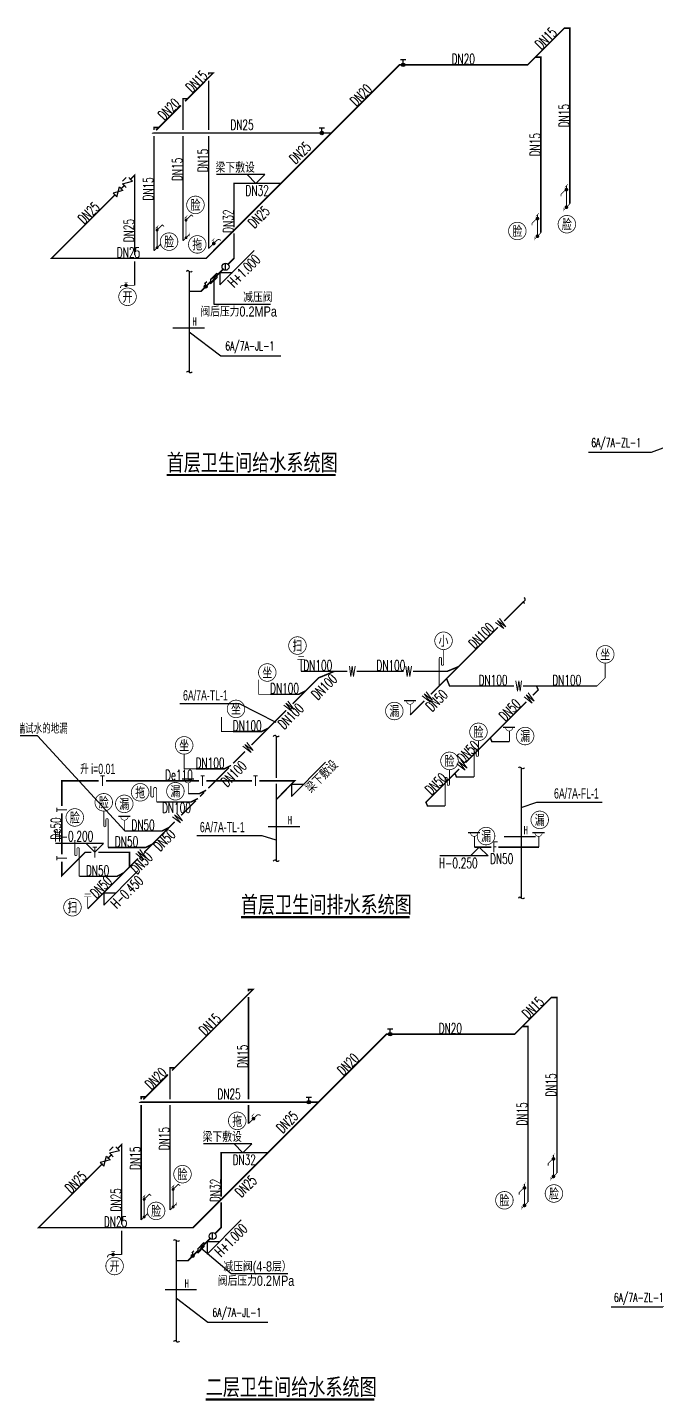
# Model space of a CAD drawing. Extents: x 31688 to 157843, y 203 to 96712.
# Drawn here: x 64283 to 75016, y 1753 to 25210 of the extents above; entities that cross this region are included whole.
import ezdxf
from ezdxf.enums import TextEntityAlignment as Align

# ---------------------------------------------------------------- set-up
doc = ezdxf.new("R2010")
doc.units = 0
doc.header["$LTSCALE"] = 1000
doc.header["$MEASUREMENT"] = 0
doc.linetypes.add('109-34 轴网$0$L1$0$$AUDIT_BAD_LTYPE1', pattern=[0])
for name, color, linetype in [('A-E_栏杆', 232, 'Continuous'), ('A-I_卫-洁具', 241, 'Continuous'), ('DIM_SYMB', 3, 'Continuous'), ('DIM_中水', 3, 'Continuous'), ('DIM_给水', 3, 'Continuous'), ('EQUIP_地漏', 7, 'Continuous'), ('EQUIP_废水', 7, 'Continuous'), ('EQUIP_污水', 7, 'Continuous'), ('EQUIP_给水', 7, 'Continuous'), ('EQUIP_通气', 7, 'Continuous'), ('PIPE-废水', 31, 'Continuous'), ('PIPE-污水', 2, 'Continuous'), ('PIPE-给水', 3, 'Continuous'), ('PIPE-给水中', 3, 'Continuous'), ('PIPE-通气', 30, 'Continuous'), ('TEXT_废水', 7, 'Continuous'), ('TEXT_污水', 7, 'Continuous'), ('TEXT_给水', 7, 'Continuous'), ('TEXT_通气', 7, 'Continuous'), ('TWT_ELEV', 3, 'Continuous'), ('TWT_IDEN', 3, 'Continuous'), ('TWT_LEAD', 3, 'Continuous'), ('TWT_SYMB', 3, 'Continuous'), ('TWT_TEXT', 7, 'Continuous'), ('VALVE_给水', 7, 'Continuous')]:
    doc.layers.add(name, color=color, linetype=linetype)
doc.styles.add('_TCH_DIM', font='ros.shx', dxfattribs={"width": 0.8, "bigfont": 'jd.shx'})
doc.styles.add('_TWT_DIM_ELE', font='SIMPLEX', dxfattribs={"width": 0.8, "height": 3.5, "bigfont": 'HZTXT'})
doc.styles.add('_TWT_PIPEDN', font='SIMPLEX', dxfattribs={"width": 0.8, "height": 3.5, "bigfont": 'HZTXT'})
doc.styles.add('_TWT_PIPETEXT', font='SIMPLEX', dxfattribs={"width": 0.8, "height": 3.5, "bigfont": 'HZTXT'})
doc.styles.add('_TWT_SANITARY', font='', dxfattribs={"width": 0.8, "height": 3.5})
doc.styles.add('_TWT_SERIAL', font='COMPLEX', dxfattribs={"width": 0.8, "height": 3.5, "bigfont": 'HZTXT'})
doc.styles.add('HZ', font='txt', dxfattribs={"bigfont": 'hztxt'})
doc.styles.get("Standard").update_dxf_attribs({"font": 'STXIHEI.TTF', "width": 0.75})
doc.styles.get('_TWT_SANITARY').set_extended_font_data('SimSun')

# ---------------------------------------------------------------- blocks, each defined once
blk = doc.blocks.new('$VALVE$00000497')
for p, q in [((78, 138), (-78, 138)), ((0, 50), (0, 138))]:
    blk.add_line(p, q)
at = {"const_width": 49.6}
blk.add_lwpolyline([(25, 0, 1), (-25, 0, 1)], format="xyb", close=True, dxfattribs=at)
blk.add_circle((0, 0), 50)
blk = doc.blocks.new('$VALVE$00000499')
for p, q in [((35, 35), (98, 98)), ((48, 98), (147, 98))]:
    blk.add_line(p, q)
at = {"const_width": 49.6}
blk.add_lwpolyline([(25, 0, 1), (-25, 0, 1)], format="xyb", close=True, dxfattribs=at)
blk.add_circle((0, 0), 50)
for p in [(-50, 0), (50, 0)]:
    blk.add_point(p)
blk = doc.blocks.new('$VALVE$00000602')
blk.add_line((-93, -93), (93, 93))
blk.add_lwpolyline([(93, 93, 0, 50, 0), (-13, 22, 50, 50, 0)], format="xyseb")
blk.add_circle((0, 0), 150)
for p in [(-150, 0), (150, 0)]:
    blk.add_point(p)
blk = doc.blocks.new('$VALVE$00000343')
for p, q in [((-81, 44), (-169, -44)), ((-169, -44), (125, 0)), ((125, 0), (-81, 44)), ((-81, 44), (169, 44)), ((169, 44), (81, -44)), ((81, -44), (-169, -44))]:
    blk.add_line(p, q)
for p in [(-125, 0), (125, 0)]:
    blk.add_point(p)
blk = doc.blocks.new('$VALVE$00000295')
blk.add_lwpolyline([(-125, 72), (-125, -72), (125, 72), (125, -72), (-125, 72)])
for p in [(-125, 0), (125, 0)]:
    blk.add_point(p)
blk = doc.blocks.new('$VALVE$00000315')
blk.add_line((-75, 125), (75, 125))
blk.add_lwpolyline([(-125, -75), (-125, 75), (125, -75), (125, 75)])
for p in [(-125, 0), (125, 0)]:
    blk.add_point(p)
blk.add_solid([(0, 125), (0, 150), (75, 125)])
blk = doc.blocks.new('$TwtSys$00000132')
at = {"elevation": 0}
blk.add_lwpolyline([(7, -101, -0.575183), (0, 0, 0.604745), (-11, 101, 16.924828)], format="xyb", dxfattribs=at)
blk = doc.blocks.new('$ATTACHMENT$00000141')
for points, const_width in [([(50, 769), (146, 865)], 15), ([(103, 705), (280, 882), (344, 834)], 30), ([(103, 822), (103, 103)], 30), ([(0, 0), (220, 220)], 30), ([(220, 278), (220, 154)], 15)]:
    blk.add_lwpolyline(points, dxfattribs=dict(const_width=const_width))
at = {"const_width": 50}
for points in [[(78, 705, 1), (128, 705, 1)], [(78, 105, 1), (128, 105, 1)]]:
    blk.add_lwpolyline(points, format="xyb", close=True, dxfattribs=at)
at = {"style": 'HZ', "width": 0.7, "flags": 1}
for tag in ['UNIT', 'SPEC', 'WHAT']:
    blk.add_attdef(tag, (0, 0), '', height=0.001, dxfattribs=at)
blk = doc.blocks.new('$ATTACHMENT$00000138')
at = {"const_width": 30}
blk.add_lwpolyline([(0, 0), (283, 283, -0.443942), (411, 276, 1.105826)], format="xyb", dxfattribs=at)
for points, const_width in [([(102, 252), (192, 342)], 15), ([(154, 162), (154, 304)], 10)]:
    blk.add_lwpolyline(points, dxfattribs=dict(const_width=const_width))
at = {"const_width": 62.5}
blk.add_lwpolyline([(152, 152, 1), (196, 196, 1)], format="xyb", close=True, dxfattribs=at)
at = {"style": 'HZ', "width": 0.7, "flags": 1}
for tag in ['UNIT', 'SPEC', 'WHAT']:
    blk.add_attdef(tag, (0, 0), '', height=0.0001, dxfattribs=at)
blk = doc.blocks.new('$ATTACHMENT$00000139')
at = {"const_width": 30}
blk.add_lwpolyline([(0, 0), (-400, 0, 0.443942), (-486, -95, -1.105826)], format="xyb", dxfattribs=at)
at = {"const_width": 15}
for points in [[(-231, 100), (-359, 100)], [(-296, 0), (-296, 100)]]:
    blk.add_lwpolyline(points, dxfattribs=at)
at = {"const_width": 62.5}
blk.add_lwpolyline([(-265, 0, -1), (-327, 0, -1)], format="xyb", close=True, dxfattribs=at)
at = {"flags": 1}
for tag in ['UNIT', 'SPEC', 'WHAT']:
    blk.add_attdef(tag, (0, 0), '', height=0.0001, dxfattribs=at)
blk = doc.blocks.new('$ATTACHMENT$00000140')
for points, const_width in [([(-143, 484), (-303, 324), (-303, 254)], 30), ([(-69, 671), (-175, 565)], 15), ([(-118, 622), (-118, -118)], 30), ([(0, 0), (-205, -205)], 30), ([(-206, -135), (-206, -259)], 15)]:
    blk.add_lwpolyline(points, dxfattribs=dict(const_width=const_width))
at = {"const_width": 62.5}
for points in [[(-87, 484, -1), (-149, 484, -1)], [(-87, -116, -1), (-149, -116, -1)]]:
    blk.add_lwpolyline(points, format="xyb", close=True, dxfattribs=at)
at = {"style": 'HZ', "width": 0.7, "flags": 1}
for tag in ['UNIT', 'SPEC', 'WHAT']:
    blk.add_attdef(tag, (0, 0), '', height=0.001, dxfattribs=at)
blk = doc.blocks.new('$TWTSYS$00000079')
blk.add_line((-212, 500), (188, 500))
at = {"const_width": 20}
blk.add_lwpolyline([(-134, 500, 1.067664), (116, 500)], format="xyb", dxfattribs=at)
at = {"const_width": 30}
blk.add_lwpolyline([(0, 367), (0, 0)], dxfattribs=at)
at = {"style": 'HZ', "width": 0.7, "flags": 1}
for tag in ['UNIT', 'WHAT', 'SPEC']:
    blk.add_attdef(tag, (0, 0), '', height=0.001, dxfattribs=at)
blk = doc.blocks.new('$TWTSYS$00000426')
for points, const_width in [([(-100, 500), (100, 500)], 20), ([(-125, 407), (125, 407)], 20), ([(0, 407), (0, 0)], 30)]:
    blk.add_lwpolyline(points, dxfattribs=dict(const_width=const_width))
at = {"style": 'HZ', "width": 0.7, "flags": 1}
for tag in ['UNIT', 'SPEC', 'WHAT']:
    blk.add_attdef(tag, (0, 0), '', height=0.001, dxfattribs=at)
blk = doc.blocks.new('$TWTSYS$00000086')
at = {"const_width": 30}
blk.add_lwpolyline([(0, 0), (0, 946, 1), (-75, 946), (-75, 746, -1), (-150, 746), (-150, 1244)], format="xyb", dxfattribs=at)
blk = doc.blocks.new('$ATTACHMENT$00000065')
at = {"const_width": 30}
blk.add_lwpolyline([(0, 0), (-400, 0), (-400, 500)], dxfattribs=at)
blk = doc.blocks.new('$ATTACHMENT$00000064')
at = {"const_width": 30}
blk.add_lwpolyline([(0, 0), (283, 283), (283, 783)], dxfattribs=at)
blk = doc.blocks.new('$ATTACHMENT$00000055')
at = {"const_width": 30}
blk.add_lwpolyline([(0, 0), (0, 456, 0.75), (-100, 456), (-100, 202, -0.75), (-200, 202), (-200, 540)], format="xyb", dxfattribs=at)
blk = doc.blocks.new('$ATTACHMENT$00000054')
at = {"const_width": 30}
blk.add_lwpolyline([(0, 0), (0, 944, -1), (75, 944), (75, 744, 1), (150, 744), (150, 1244)], format="xyb", dxfattribs=at)

msp = doc.modelspace()

# ---------------------------------------------------------------- hatches: boundary and pattern name
at = {"layer": 'PIPE-污水', "linetype": 'Continuous'}
for points in [[(69255.6, 14097.7), (69246.7, 14106.5), (69248.5, 14108.3)], [(69255.6, 14097.7), (69250.8, 14109.3), (69248.5, 14108.3)], [(71458.2, 14211.1), (71463, 14199.6), (71460.7, 14198.6)], [(71458.2, 14211.1), (71458.2, 14198.6), (71460.7, 14198.6)], [(71496.7, 13959.3), (71485.2, 13954.5), (71488.4, 13946.8)], [(71496.7, 13959.3), (71496.7, 13946.8), (71488.4, 13946.8)], [(73010.1, 13892.7), (73021.6, 13897.5), (73024.8, 13889.8)], [(73010.1, 13892.7), (73018.9, 13883.9), (73024.8, 13889.8)], [(68919.3, 13817.9), (68924.9, 13806.8), (68922.3, 13805.4)], [(68919.3, 13817.9), (68919.3, 13805.4), (68922.3, 13805.4)], [(68282.9, 13181.5), (68288.5, 13170.4), (68285.9, 13169)], [(68282.9, 13181.5), (68282.9, 13169), (68285.9, 13169)], [(72219, 13008.2), (72207.5, 13003.5), (72210.7, 12995.7)], [(72219, 13008.2), (72219, 12995.7), (72210.7, 12995.7)], [(67646.5, 12545.1), (67652.1, 12534), (67649.5, 12532.6)], [(67646.5, 12545.1), (67646.5, 12532.6), (67649.5, 12532.6)], [(71614.8, 12404), (71603.2, 12399.2), (71606.4, 12391.5)], [(71614.8, 12404), (71614.8, 12391.5), (71606.4, 12391.5)], [(67080.8, 11979.4), (67086.4, 11968.3), (67083.8, 11966.9)], [(67080.8, 11979.4), (67080.8, 11966.9), (67083.8, 11966.9)], [(67222.2, 12120.9), (67227.9, 12109.7), (67225.2, 12108.4)], [(67222.2, 12120.9), (67222.2, 12108.4), (67225.2, 12108.4)], [(71092.1, 11974.8), (71083.3, 11983.6), (71077.4, 11977.7)], [(71092.1, 11974.8), (71080.6, 11970), (71077.4, 11977.7)], [(71119.5, 11908.7), (71108, 11903.9), (71111.2, 11896.2)], [(71119.5, 11908.7), (71119.5, 11896.2), (71111.2, 11896.2)], [(65808, 10706.6), (65808, 10694.1), (65811, 10694.1)], [(65808, 10706.6), (65813.6, 10695.5), (65811, 10694.1)]]:
    msp.add_hatch(color=256, dxfattribs=at).paths.add_polyline_path(points)
at = {"layer": 'PIPE-给水', "linetype": 'Continuous'}
for points in [[(66115.4, 22685.2), (66127.9, 22685.2), (66127.9, 22715.3)], [(65894.2, 6126.8), (65906.7, 6126.8), (65906.7, 6157)]]:
    msp.add_hatch(color=256, dxfattribs=at).paths.add_polyline_path(points)
at = {"layer": 'PIPE-给水中', "linetype": 'Continuous'}
for points in [[(73458.5, 25197.1), (73449.7, 25206), (73453.3, 25209.6)], [(73458.5, 25197.1), (73458.5, 25209.6), (73453.3, 25209.6)], [(73552, 25197.1), (73564.5, 25197.1), (73564.5, 25209.6)], [(73552, 25197.1), (73552, 25209.6), (73564.5, 25209.6)], [(73056.7, 24701.9), (73069.2, 24701.9), (73069.2, 24714.4)], [(73056.7, 24701.9), (73056.7, 24714.4), (73069.2, 24714.4)], [(67379.1, 24432.5), (67366.6, 24432.5), (67366.6, 24445)], [(67379.1, 24432.5), (67379.1, 24445), (67366.6, 24445)], [(67459.4, 24432.5), (67459.4, 24445), (67489.6, 24445)], [(67459.4, 24432.5), (67468.3, 24423.6), (67489.6, 24445)], [(70640, 24571), (70631.1, 24579.9), (70634.8, 24583.5)], [(70640, 24571), (70640, 24583.5), (70634.8, 24583.5)], [(72832.4, 24571), (72841.3, 24562.2), (72837.6, 24558.5)], [(72832.4, 24571), (72832.4, 24558.5), (72837.6, 24558.5)], [(66941, 23994.3), (66928.5, 23994.3), (66928.5, 24006.8)], [(66941, 23994.3), (66941, 24006.8), (66928.5, 24006.8)], [(66446.4, 23499.7), (66433.9, 23499.7), (66433.9, 23512.2)], [(66446.4, 23499.7), (66446.4, 23512.2), (66433.9, 23512.2)], [(66434.4, 23407.4), (66425.6, 23416.2), (66404.2, 23394.9)], [(66434.4, 23407.4), (66434.4, 23394.9), (66404.2, 23394.9)], [(66115.4, 22685.2), (66106.6, 22694), (66127.9, 22715.3)], [(67814.1, 22545.2), (67814.1, 22557.7), (67801.6, 22557.7)], [(67814.1, 22545.2), (67801.6, 22545.2), (67801.6, 22557.7)], [(64696.2, 21265.9), (64687.4, 21274.8), (64666, 21253.4)], [(64696.2, 21265.9), (64696.2, 21253.4), (64666, 21253.4)], [(67334.9, 21265.9), (67334.9, 21253.4), (67340, 21253.4)], [(67334.9, 21265.9), (67343.7, 21257.1), (67340, 21253.4)], [(67814.1, 21267.5), (67822.9, 21258.7), (67826.6, 21262.4)], [(67814.1, 21267.5), (67826.6, 21267.5), (67826.6, 21262.4)], [(67248.4, 20701.9), (67248.4, 20689.4), (67253.6, 20689.4)], [(67248.4, 20701.9), (67257.3, 20693), (67253.6, 20689.4)], [(68059.1, 8775.4), (68059.1, 8787.9), (68046.6, 8787.9)], [(68059.1, 8775.4), (68046.6, 8775.4), (68046.6, 8787.9)], [(68139.4, 8775.4), (68139.4, 8787.9), (68169.6, 8787.9)], [(68139.4, 8775.4), (68148.3, 8766.5), (68169.6, 8787.9)], [(73237.2, 8638.7), (73228.4, 8647.6), (73232, 8651.2)], [(73237.2, 8638.7), (73237.2, 8651.2), (73232, 8651.2)], [(73330.7, 8638.7), (73343.2, 8638.7), (73343.2, 8651.2)], [(73330.7, 8638.7), (73330.7, 8651.2), (73343.2, 8651.2)], [(70418.7, 8012.7), (70409.8, 8021.5), (70413.5, 8025.2)], [(70418.7, 8012.7), (70418.7, 8025.2), (70413.5, 8025.2)], [(72611.1, 8012.7), (72620, 8003.8), (72616.3, 8000.2)], [(72611.1, 8012.7), (72611.1, 8000.2), (72616.3, 8000.2)], [(72835.4, 8143.5), (72847.9, 8143.5), (72847.9, 8156)], [(72835.4, 8143.5), (72835.4, 8156), (72847.9, 8156)], [(66719.8, 7436), (66707.3, 7436), (66707.3, 7448.5)], [(66719.8, 7436), (66719.8, 7448.5), (66707.3, 7448.5)], [(66213.1, 6849), (66204.3, 6857.9), (66182.9, 6836.5)], [(66213.1, 6849), (66213.1, 6836.5), (66182.9, 6836.5)], [(66225.1, 6941.3), (66212.6, 6941.3), (66212.6, 6953.8)], [(66225.1, 6941.3), (66225.1, 6953.8), (66212.6, 6953.8)], [(65894.2, 6126.8), (65885.3, 6135.6), (65906.7, 6157)], [(67592.8, 5986.8), (67592.8, 5999.3), (67580.3, 5999.3)], [(67592.8, 5986.8), (67580.3, 5986.8), (67580.3, 5999.3)], [(64474.9, 4707.5), (64466.1, 4716.4), (64444.7, 4695)], [(64474.9, 4707.5), (64474.9, 4695), (64444.7, 4695)], [(67113.6, 4707.5), (67113.6, 4695), (67118.7, 4695)], [(67113.6, 4707.5), (67122.4, 4698.7), (67118.7, 4695)], [(67592.8, 4709.2), (67601.6, 4700.3), (67605.3, 4704)], [(67592.8, 4709.2), (67605.3, 4709.2), (67605.3, 4704)], [(67027.1, 4143.5), (67027.1, 4131), (67032.3, 4131)], [(67027.1, 4143.5), (67036, 4134.6), (67032.3, 4131)]]:
    msp.add_hatch(color=256, dxfattribs=at).paths.add_polyline_path(points)
at = {"layer": 'PIPE-通气', "linetype": 'Continuous'}
for points in [[(64870.8, 12338.9), (64858.3, 12338.9), (64858.3, 12351.4)], [(64870.8, 12338.9), (64870.8, 12351.4), (64858.3, 12351.4)], [(68848.9, 12338.9), (68857.8, 12330.2), (68878.8, 12351.4)], [(68848.9, 12338.9), (68848.9, 12351.4), (68878.8, 12351.4)], [(65271.4, 11119.8), (65262.6, 11128.7), (65266.2, 11132.3)], [(65271.4, 11119.8), (65271.4, 11132.3), (65266.2, 11132.3)], [(66026.6, 11119.8), (66026.6, 11132.3), (66039.1, 11132.3)], [(66026.6, 11119.8), (66039.1, 11119.8), (66039.1, 11132.3)], [(64870.8, 10719.2), (64879.6, 10710.4), (64858.3, 10689)], [(64870.8, 10719.2), (64858.3, 10719.2), (64858.3, 10689)]]:
    msp.add_hatch(color=256, dxfattribs=at).paths.add_polyline_path(points)

# ---------------------------------------------------------------- linework, layer by layer
at = {"layer": 'A-E_栏杆', "linetype": '109-34 轴网$0$L1$0$$AUDIT_BAD_LTYPE1'}
for p, q in [((66768.3, 20080.9), (67154.9, 20080.9)), ((67154.9, 20080.9), (67306.6, 20080.9)), ((68396.8, 11562.2), (68783.4, 11562.2)), ((68783.4, 11562.2), (68935, 11562.2)), ((72426.7, 11390.7), (72813.3, 11390.7)), ((72813.3, 11390.7), (72965, 11390.7)), ((66633.8, 3648.2), (67020.4, 3648.2)), ((67020.4, 3648.2), (67172.1, 3648.2))]:
    msp.add_line(p, q, dxfattribs=at)
at = {"layer": 'DIM_SYMB', "linetype": '109-34 轴网$0$L1$0$$AUDIT_BAD_LTYPE1', "const_width": 35}
for points in [[(66662.8, 17562.3), (69547, 17562.3)], [(67930.6, 10010.1), (70814.7, 10010.1)], [(67329.8, 1770.4), (70211.3, 1770.4)]]:
    msp.add_lwpolyline(points, dxfattribs=at)
at = {"layer": 'DIM_中水'}
for p, q in [((75492.5, 18151.9), (74943.7, 17948)), ((74943.7, 17948), (73872.3, 17948)), ((75331.6, 3346), (74260.2, 3346))]:
    msp.add_line(p, q, dxfattribs=at)
at = {"layer": 'DIM_给水'}
for p, q in [((67048.4, 20011.1), (67589.2, 19600)), ((67589.2, 19600), (68614.4, 19600)), ((66827.1, 3500.1), (67367.9, 3089.1)), ((67367.9, 3089.1), (68393.1, 3089.1))]:
    msp.add_line(p, q, dxfattribs=at)
at = {"layer": 'PIPE-废水', "linetype": 'Continuous', "ltscale": 0.5, "const_width": 25}
for points in [[(72721.8, 11207.3), (72721.8, 12559.6)], [(71921.4, 11207.3), (72209.8, 11207.3)], [(72329.1, 11207.3), (72721.8, 11207.3)], [(72721.8, 11207.3), (73021.8, 11207.3)], [(72721.8, 10337.4), (72721.8, 11207.3)]]:
    msp.add_lwpolyline(points, dxfattribs=at)
at = {"layer": 'PIPE-污水', "linetype": 'Continuous', "ltscale": 0.5, "const_width": 25}
for points in [[(72764.8, 15404.1), (72431.1, 15070.4)], [(72320.3, 14959.6), (71445, 14084.3)], [(68959.6, 14211.1), (69529.3, 14211.1)], [(69033.8, 13876), (69255.6, 14097.7)], [(69255.6, 14097.7), (69529.3, 14211.1)], [(69529.3, 14211.1), (69750.6, 14211.1)], [(69907.3, 14211.1), (70712.4, 14211.1)], [(70869, 14211.1), (71458.2, 14211.1)], [(71445, 14084.3), (71320, 13959.3)], [(71445, 14084.3), (71444.3, 14085.9)], [(71496.7, 13959.3), (71445, 14084.3)], [(71458.2, 14211.1), (71651.7, 14291.3)], [(68812.9, 13655), (69033.8, 13876)], [(68919.3, 13817.9), (69033.8, 13876)], [(71320, 13959.3), (71176.4, 13815.7)], [(72595.5, 13959.3), (71496.7, 13959.3)], [(72982.5, 13959.3), (72752.2, 13959.3)], [(73010.1, 13892.7), (72917.2, 13799.8)], [(72982.5, 13959.3), (73010.1, 13892.7)], [(74015, 13959.3), (72982.5, 13959.3)], [(68433.6, 13817.9), (68919.3, 13817.9)], [(71065.6, 13704.9), (70825, 13464.4)], [(72806.4, 13689), (72191.7, 13074.3)], [(68397.4, 13239.6), (68702.1, 13544.2)], [(67797.2, 13181.5), (68282.9, 13181.5)], [(68111.3, 12953.5), (68397.4, 13239.6)], [(68282.9, 13181.5), (68397.4, 13239.6)], [(72191.7, 13074.3), (71771.3, 12653.9)], [(72219, 13008.2), (72191.7, 13074.3)], [(72519, 13008.2), (72219, 13008.2)], [(67796.3, 12638.5), (68000.5, 12842.7)], [(67160.8, 12545.1), (67646.5, 12545.1)], [(67372, 12214.2), (67725.6, 12567.7)], [(67646.5, 12545.1), (67761, 12603.1)], [(71587.4, 12470), (71092.1, 11974.8)], [(71660.5, 12543.1), (71587.4, 12470)], [(71614.8, 12404), (71587.4, 12470)], [(71914.8, 12404), (71614.8, 12404)], [(66490.1, 11979.4), (66578, 11979.4)], [(66578, 11979.4), (67080.8, 11979.4)], [(66908.5, 11750.6), (67159.9, 12002.1)], [(67031.5, 12120.9), (67222.2, 12120.9)], [(67080.8, 11979.4), (67195.3, 12037.5)], [(67222.2, 12120.9), (67336.8, 12178.9)], [(67230.6, 12072.8), (67301.3, 12143.5)], [(71119.5, 11908.7), (71092.1, 11974.8)], [(71419.5, 11908.7), (71119.5, 11908.7)], [(65944.3, 11484.1), (66585.4, 11484.1)], [(66417.1, 11259.2), (66699.9, 11542.1)], [(66585.4, 11484.1), (66699.9, 11542.1)], [(66585.4, 11484.1), (66585.8, 11484.1)], [(66699.9, 11542.1), (66797.7, 11639.8)], [(66280.7, 11122.9), (66417.1, 11259.2)], [(66302.5, 11201.2), (66417.1, 11259.2)], [(65661.5, 11201.2), (66302.5, 11201.2)], [(66302.5, 11201.2), (66302.9, 11201.2)], [(65922.5, 10764.7), (66170, 11012.1)], [(65167.3, 10706.6), (65808, 10706.6)], [(65312.4, 10154.6), (65922.5, 10764.7)], [(65808, 10706.6), (65922.5, 10764.7)]]:
    msp.add_lwpolyline(points, dxfattribs=at)
at = {"layer": 'PIPE-给水', "linetype": 'Continuous', "ltscale": 0.5, "const_width": 25}
for points in [[(66115.4, 21315.9), (66115.4, 22685.2)], [(66115.4, 20804.6), (66115.4, 21215.9)], [(65894.2, 4757.5), (65894.2, 6126.8)], [(65894.2, 4246.3), (65894.2, 4657.5)]]:
    msp.add_lwpolyline(points, dxfattribs=at)
at = {"layer": 'PIPE-给水中', "linetype": 'Continuous', "ltscale": 0.5, "const_width": 25}
for points in [[(72963.2, 24701.9), (73458.5, 25197.1)], [(73458.5, 25197.1), (73552, 25197.1)], [(73552, 22197.1), (73552, 25197.1)], [(72832.4, 24571), (72963.2, 24701.9)], [(72963.2, 24701.9), (73056.7, 24701.9)], [(73056.7, 21701.9), (73056.7, 24701.9)], [(67021.3, 23994.3), (67459.4, 24432.5)], [(67379.1, 24402.2), (67379.1, 24432.5)], [(67459.4, 24432.5), (67379.1, 24432.5)], [(69476.3, 23407.4), (70640, 24571)], [(70640, 24571), (72832.4, 24571)], [(67379.1, 23457.4), (67379.1, 24302.2)], [(66941, 23457.4), (66941, 23994.3)], [(67021.3, 23994.3), (66941, 23994.3)], [(66976.4, 23949.4), (67021.3, 23994.3)], [(66526.7, 23499.7), (66905.7, 23878.7)], [(66446.4, 23457.4), (66446.4, 23499.7)], [(66526.7, 23499.7), (66446.4, 23499.7)], [(66481.7, 23454.7), (66526.7, 23499.7)], [(69476.3, 23407.4), (66434.4, 23407.4)], [(66446.4, 21394.9), (66446.4, 23357.4)], [(66941, 21565.6), (66941, 23357.4)], [(67379.1, 21432.5), (67379.1, 23357.4)], [(68614.1, 22545.2), (69476.3, 23407.4)], [(65884.6, 22454.3), (65939.3, 22509)], [(66045.3, 22615), (66115.4, 22685.2)], [(68614.1, 22545.2), (67334.9, 21265.9)], [(67814.1, 22545.2), (68614.1, 22545.2)], [(67814.1, 21795.2), (67814.1, 22545.2)], [(64696.2, 21265.9), (65778.3, 22348.1)], [(67814.1, 21267.5), (67814.1, 21695.2)], [(67334.9, 21265.9), (64696.2, 21265.9)], [(67709.9, 21163.3), (67814.1, 21267.5)], [(67048.4, 20701.9), (67048.4, 21042.7)], [(67345.8, 20799.2), (67412.9, 20866.3)], [(67518.9, 20972.4), (67625, 21078.5)], [(67048.4, 20701.9), (67248.4, 20701.9)], [(67048.4, 19320.3), (67048.4, 20701.9)], [(67248.4, 20701.9), (67310.4, 20763.9)], [(66800, 7436), (68139.4, 8775.4)], [(68139.4, 8775.4), (68059.1, 8775.4)], [(68059.1, 8745.1), (68059.1, 8775.4)], [(68059.1, 6899), (68059.1, 8645.1)], [(72742, 8143.5), (73237.2, 8638.7)], [(73237.2, 8638.7), (73330.7, 8638.7)], [(73330.7, 5638.7), (73330.7, 8638.7)], [(69255, 6849), (70418.7, 8012.7)], [(70418.7, 8012.7), (72611.1, 8012.7)], [(72611.1, 8012.7), (72742, 8143.5)], [(72742, 8143.5), (72835.4, 8143.5)], [(72835.4, 5143.5), (72835.4, 8143.5)], [(66305.4, 6941.3), (66684.4, 7320.3)], [(66719.8, 6899), (66719.8, 7436)], [(66800, 7436), (66719.8, 7436)], [(66755.1, 7391), (66800, 7436)], [(69255, 6849), (66213.1, 6849)], [(66225.1, 6899), (66225.1, 6941.3)], [(66305.4, 6941.3), (66225.1, 6941.3)], [(66225.1, 4836.5), (66225.1, 6799)], [(66260.4, 6896.3), (66305.4, 6941.3)], [(66719.8, 5007.2), (66719.8, 6799)], [(68059.1, 6481.7), (68059.1, 6799)], [(68392.8, 5986.8), (69255, 6849)], [(65824, 6056.7), (65894.2, 6126.8)], [(65663.3, 5895.9), (65718, 5950.6)], [(68392.8, 5986.8), (67113.6, 4707.5)], [(67592.8, 5986.8), (68392.8, 5986.8)], [(67592.8, 5236.8), (67592.8, 5986.8)], [(64474.9, 4707.5), (65557, 5789.7)], [(67592.8, 4709.2), (67592.8, 5136.8)], [(67113.6, 4707.5), (64474.9, 4707.5)], [(67488.6, 4604.9), (67592.8, 4709.2)], [(66827.1, 4143.5), (66827.1, 4484.3)], [(67297.6, 4414), (67403.7, 4520.1)], [(67124.5, 4240.8), (67191.6, 4307.9)], [(66827.1, 4143.5), (67027.1, 4143.5)], [(66827.1, 2761.9), (66827.1, 4143.5)], [(67027.1, 4143.5), (67089.1, 4205.5)]]:
    msp.add_lwpolyline(points, dxfattribs=at)
at = {"layer": 'PIPE-通气', "color": 30, "linetype": 'Continuous', "ltscale": 0.5, "const_width": 25}
for points in [[(68534.7, 12388.9), (68534.7, 13103.6)], [(68534.7, 12020.7), (68534.7, 12288.9)], [(68534.7, 10972.4), (68534.7, 12020.7)]]:
    msp.add_lwpolyline(points, dxfattribs=at)
at = {"layer": 'PIPE-通气', "linetype": 'Continuous', "ltscale": 0.5, "const_width": 25}
for points in [[(64870.8, 11906.9), (64870.8, 12338.9)], [(65502.2, 12338.9), (64870.8, 12338.9)], [(67213.1, 12338.9), (65626.8, 12338.9)], [(68118.6, 12338.9), (67337.8, 12338.9)], [(68848.9, 12338.9), (68243.3, 12338.9)], [(68534.7, 12020.7), (68848.9, 12338.9)], [(64870.8, 11081.3), (64870.8, 11782.2)], [(64870.8, 10719.2), (65271.4, 11119.8)], [(65271.4, 11119.8), (65371.7, 11119.8)], [(65496.4, 11119.8), (66026.6, 11119.8)], [(66026.6, 10868.7), (66026.6, 11119.8)], [(64870.8, 10719.2), (64870.8, 10956.7)]]:
    msp.add_lwpolyline(points, dxfattribs=at)
at = {"layer": 'TWT_ELEV', "linetype": '109-34 轴网$0$L1$0$$AUDIT_BAD_LTYPE1'}
for p, q in [((68336.5, 22695.2), (67511.8, 22695.2)), ((68186.5, 22545.2), (68036.5, 22695.2)), ((68186.5, 22545.2), (68336.5, 22695.2)), ((67572.9, 20814.2), (68156, 21397.3)), ((67572.9, 21026.3), (67572.9, 20814.2)), ((67572.9, 21026.3), (67785, 21026.3)), ((68795.3, 12073.2), (69378.4, 12656.3)), ((68795.3, 12285.3), (68795.3, 12073.2)), ((68795.3, 12285.3), (69007.4, 12285.3)), ((65584.1, 11269.8), (64759.4, 11269.8)), ((65434.1, 11119.8), (65284.1, 11269.8)), ((65434.1, 11119.8), (65584.1, 11269.8)), ((72153.4, 11057.3), (71328.7, 11057.3)), ((72003.4, 11207.3), (71853.4, 11057.3)), ((72003.4, 11207.3), (72153.4, 11057.3)), ((65586.3, 10216.3), (66169.4, 10799.5)), ((65586.3, 10428.5), (65586.3, 10216.3)), ((65586.3, 10428.5), (65798.5, 10428.5)), ((68115.2, 6136.8), (67290.5, 6136.8)), ((67965.2, 5986.8), (67815.2, 6136.8)), ((67965.2, 5986.8), (68115.2, 6136.8)), ((67351.6, 4255.8), (67934.7, 4838.9)), ((67351.6, 4467.9), (67351.6, 4255.8)), ((67351.6, 4467.9), (67563.7, 4467.9))]:
    msp.add_line(p, q, dxfattribs=at)
at = {"layer": 'TWT_IDEN', "linetype": '109-34 轴网$0$L1$0$$AUDIT_BAD_LTYPE1', "const_width": 12.5}
for points in [[(67303.9, 22178.4, 1), (67003.9, 22178.4, 1)], [(72804.3, 21732.2, 1), (72504.3, 21732.2, 1)], [(73650.7, 21848.3, 1), (73350.7, 21848.3, 1)], [(66852.8, 21551.1, 1), (66552.8, 21551.1, 1)], [(67335.2, 21503.2, 1), (67035.2, 21503.2, 1)], [(66143.2, 20608.9, 1), (65843.2, 20608.9, 1)], [(69046.9, 14650.4, 1), (68746.9, 14650.4, 1)], [(71543.1, 14732.2, 1), (71243.1, 14732.2, 1)], [(74306.4, 14500.8, 1), (74006.4, 14500.8, 1)], [(68531, 14190.2, 1), (68231, 14190.2, 1)], [(67996.5, 13568.3, 1), (67696.5, 13568.3, 1)], [(70702.5, 13531.8, 1), (70402.5, 13531.8, 1)], [(72139.8, 13175.9, 1), (71839.8, 13175.9, 1)], [(72937.4, 13104.3, 1), (72637.4, 13104.3, 1)], [(67110.8, 12945.1, 1), (66810.8, 12945.1, 1)], [(71644.5, 12680.6, 1), (71344.5, 12680.6, 1)], [(66359, 12143.3, 1), (66059, 12143.3, 1)], [(66961, 12161.9, 1), (66661, 12161.9, 1)], [(65736.5, 11973.1, 1), (65436.5, 11973.1, 1)], [(66087.2, 11946.4, 1), (65787.2, 11946.4, 1)], [(65242.2, 11713.8, 1), (64942.2, 11713.8, 1)], [(73186.7, 11672.4, 1), (72886.7, 11672.4, 1)], [(72269.9, 11395.8, 1), (71969.9, 11395.8, 1)], [(65202.1, 10180.4, 1), (64902.1, 10180.4, 1)], [(68017.7, 6530.8, 1), (67717.7, 6530.8, 1)], [(67082.6, 5620.1, 1), (66782.6, 5620.1, 1)], [(73429.4, 5290, 1), (73129.4, 5290, 1)], [(72583, 5173.8, 1), (72283, 5173.8, 1)], [(66631.5, 4992.8, 1), (66331.5, 4992.8, 1)], [(65921.9, 4050.5, 1), (65621.9, 4050.5, 1)]]:
    msp.add_lwpolyline(points, format="xyb", close=True, dxfattribs=at)
at = {"layer": 'TWT_LEAD', "linetype": '109-34 轴网$0$L1$0$$AUDIT_BAD_LTYPE1'}
for p, q in [((67465.9, 20919.4), (67465.9, 20480.8)), ((67465.9, 20480.8), (68435.8, 20480.8)), ((67904.7, 13653), (66889, 13653)), ((68530.7, 13337.8), (67904.7, 13653)), ((64453.4, 13110.8), (63608.2, 13110.8)), ((65944.4, 11484.1), (64453.4, 13110.8)), ((72721.8, 11883.4), (72986.1, 11977)), ((72986.1, 11977), (74101.6, 11977)), ((68292.7, 11402), (67177.2, 11402)), ((68534.7, 11324.9), (68292.7, 11402)), ((67244.6, 4361), (67763.4, 3922.4)), ((67763.4, 3922.4), (68733.3, 3922.4))]:
    msp.add_line(p, q, dxfattribs=at)
at = {"layer": 'TWT_SYMB', "linetype": '109-34 轴网$0$L1$0$$AUDIT_BAD_LTYPE1'}
msp.add_lwpolyline([(65148.7, 12420.6, 0, 0, 0), (65800.9, 12420.6, 0, 0, 0), (65064.5, 12420.6, 0, 0, 0), (65861.4, 12420.6, 40, 0, 0), (66011.4, 12420.6, 0, 0, 0)], format="xyseb", dxfattribs=at)

# ---------------------------------------------------------------- block references
at = {"layer": 'A-I_卫-洁具', "xscale": 0.5, "yscale": 0.5, "zscale": 0.5}
msp.add_blockref('$TWTSYS$00000079', (72519, 13008.2), dxfattribs=at)
at = {"layer": 'EQUIP_地漏', "linetype": '109-34 轴网$0$L1$0$$AUDIT_BAD_LTYPE1', "xscale": 0.5, "yscale": 0.5, "zscale": 0.5}
for p in [(70825, 13464.4), (67031.5, 12120.9), (65944.3, 11484.1)]:
    msp.add_blockref('$TWTSYS$00000079', p, dxfattribs=at)
at = {"layer": 'EQUIP_地漏', "xscale": 0.5, "yscale": 0.5, "zscale": 0.5}
for p in [(71921.4, 11207.3), (73021.8, 11207.3)]:
    msp.add_blockref('$TWTSYS$00000079', p, dxfattribs=at)
at = {"layer": 'EQUIP_废水', "linetype": '109-34 轴网$0$L1$0$$AUDIT_BAD_LTYPE1', "xscale": 0.5, "yscale": 0.5, "zscale": 0.5, "rotation": 90}
for p in [(72721.8, 12559.6), (72721.8, 10337.4)]:
    msp.add_blockref('$TwtSys$00000132', p, dxfattribs=at)
at = {"layer": 'EQUIP_污水', "linetype": '109-34 轴网$0$L1$0$$AUDIT_BAD_LTYPE1', "xscale": 0.5, "yscale": 0.5, "zscale": 0.5}
for name, p in [('$TwtSys$00000132', (72777.5, 15416.9)), ('$ATTACHMENT$00000054', (71320, 13959.3)), ('$TWTSYS$00000426', (68959.6, 14211.1)), ('$ATTACHMENT$00000064', (74015, 13959.3)), ('$ATTACHMENT$00000065', (68433.6, 13817.9)), ('$ATTACHMENT$00000065', (67797.2, 13181.5)), ('$ATTACHMENT$00000054', (71914.8, 12404)), ('$ATTACHMENT$00000065', (67160.8, 12545.1)), ('$ATTACHMENT$00000054', (71419.5, 11908.7)), ('$ATTACHMENT$00000055', (66490.1, 11979.4)), ('$TWTSYS$00000086', (65661.5, 11201.2)), ('$TWTSYS$00000086', (65167.2, 10706.5)), ('$TWTSYS$00000426', (65312.4, 10154.6))]:
    msp.add_blockref(name, p, dxfattribs=at)
at = {"layer": 'EQUIP_给水', "linetype": '109-34 轴网$0$L1$0$$AUDIT_BAD_LTYPE1', "xscale": 0.5, "yscale": 0.5, "zscale": 0.5}
for name, p in [('$ATTACHMENT$00000140', (73552, 22197.1)), ('$ATTACHMENT$00000141', (66446.4, 21394.9)), ('$ATTACHMENT$00000141', (66941, 21565.6)), ('$ATTACHMENT$00000140', (73056.7, 21701.9)), ('$ATTACHMENT$00000138', (67379.1, 21432.5)), ('$ATTACHMENT$00000139', (66115.4, 20804.6)), ('$ATTACHMENT$00000138', (68059.1, 6481.7)), ('$ATTACHMENT$00000140', (73330.7, 5638.7)), ('$ATTACHMENT$00000141', (66719.8, 5007.2)), ('$ATTACHMENT$00000140', (72835.4, 5143.5)), ('$ATTACHMENT$00000141', (66225.1, 4836.5)), ('$ATTACHMENT$00000139', (65894.2, 4246.3))]:
    msp.add_blockref(name, p, dxfattribs=at)
at = {"layer": 'EQUIP_给水', "linetype": '109-34 轴网$0$L1$0$$AUDIT_BAD_LTYPE1', "xscale": 0.5, "yscale": 0.5, "zscale": 0.5, "rotation": 90}
for p in [(67048.4, 21042.7), (67048.4, 19320.3), (66827.1, 4484.3), (66827.1, 2761.9)]:
    msp.add_blockref('$TwtSys$00000132', p, dxfattribs=at)
at = {"layer": 'EQUIP_通气', "linetype": '109-34 轴网$0$L1$0$$AUDIT_BAD_LTYPE1', "xscale": 0.5, "yscale": 0.5, "zscale": 0.5, "rotation": 90}
for p in [(68534.7, 13103.6), (68534.7, 10972.4)]:
    msp.add_blockref('$TwtSys$00000132', p, dxfattribs=at)
at = {"layer": 'VALVE_给水', "linetype": '109-34 轴网$0$L1$0$$AUDIT_BAD_LTYPE1', "xscale": 0.6, "yscale": 0.6, "zscale": 0.6}
for p in [(70703.2, 24571), (70481.9, 8012.7)]:
    msp.add_blockref('$VALVE$00000497', p, dxfattribs=at)
at = {"layer": 'VALVE_给水', "linetype": '109-34 轴网$0$L1$0$$AUDIT_BAD_LTYPE1', "zscale": 0.6}
for name, p, xscale, yscale, rotation in [('$VALVE$00000497', (69312.5, 23407.4), -0.6, -0.6, 180), ('$VALVE$00000315', (65992.3, 22562), 0.6, 0.6, 45.00000000000009), ('$VALVE$00000295', (65831.5, 22401.2), 0.6, 0.6, 45.00000000000009), ('$VALVE$00000497', (69091.2, 6849), -0.6, -0.6, 180), ('$VALVE$00000315', (65771, 6003.6), 0.6, 0.6, 45.00000000000009), ('$VALVE$00000295', (65610.2, 5842.8), 0.6, 0.6, 45.00000000000009)]:
    msp.add_blockref(name, p, dxfattribs=dict(at, xscale=xscale, yscale=yscale, rotation=rotation))
at = {"layer": 'VALVE_给水', "rotation": 44.99999999999954}
for name, p, xscale, yscale, zscale in [('$VALVE$00000602', (67667.4, 21120.9), 0.4, 0.4, 0.4), ('$VALVE$00000343', (67465.9, 20919.4), 0.6, 0.6, 0.6), ('$VALVE$00000499', (67328.1, 20781.5), 0.5, 0.5, 0.5), ('$VALVE$00000602', (67446.2, 4562.5), 0.4, 0.4, 0.4), ('$VALVE$00000499', (67106.8, 4223.2), 0.5, 0.5, 0.5), ('$VALVE$00000343', (67244.6, 4361), 0.6, 0.6, 0.6)]:
    msp.add_blockref(name, p, dxfattribs=dict(at, xscale=xscale, yscale=yscale, zscale=zscale))

# ---------------------------------------------------------------- texts
at = {"layer": 'DIM_SYMB', "color": 7, "linetype": '109-34 轴网$0$L1$0$$AUDIT_BAD_LTYPE1', "width": 0.75}
for s, p in [('首层卫生间给水系统图', (66662.8, 17635.3)), ('首层卫生间排水系统图', (67930.6, 10083.1)), ('二层卫生间给水系统图', (67329.8, 1843.4))]:
    msp.add_text(s, height=285.43, dxfattribs=at).set_placement(p)
at = {"layer": 'DIM_中水', "color": 7, "style": '_TWT_SERIAL', "width": 0.64}
for p in [(73917.3, 18041.5), (74305.2, 3439.6)]:
    msp.add_text('6A/7A-ZL-1', height=150, dxfattribs=at).set_placement(p)
at = {"layer": 'DIM_给水', "color": 7, "style": '_TWT_SERIAL', "width": 0.64}
for p in [(67664.2, 19693.6), (67442.9, 3182.6)]:
    msp.add_text('6A/7A-JL-1', height=150, dxfattribs=at).set_placement(p)
at = {"layer": 'TEXT_废水', "linetype": '109-34 轴网$0$L1$0$$AUDIT_BAD_LTYPE1', "style": '_TWT_PIPETEXT', "width": 0.64}
msp.add_text('F', height=175, dxfattribs=at).set_placement((72234.8, 11119.8))
at = {"layer": 'TEXT_废水', "linetype": 'Continuous', "style": '_TWT_PIPEDN', "width": 0.64}
msp.add_text('DN50', height=175, dxfattribs=at).set_placement((72187.3, 10920.3))
at = {"layer": 'TEXT_污水', "linetype": 'Continuous', "style": '_TWT_PIPEDN', "width": 0.64}
for s, p in [('DN100', (71927, 14584)), ('DN100', (69240.8, 13708.8)), ('DN50', (71196.8, 13509.7)), ('DN100', (68669.8, 13207.5)), ('DN50', (72446.8, 13347.1)), ('DN50', (71735.5, 12635.8)), ('DN100', (67695.3, 12224.3)), ('DN50', (71185.8, 12086.1)), ('DN50', (66545.9, 11122.9)), ('DN50', (66157.2, 10734.2)), ('DN50', (65463.4, 10323.3))]:
    msp.add_text(s, height=175, rotation=45, dxfattribs=at).set_placement(p)
at = {"layer": 'TEXT_污水', "linetype": '109-34 轴网$0$L1$0$$AUDIT_BAD_LTYPE1', "style": '_TWT_PIPETEXT', "width": 0.64}
for p in [(72399.8, 14915.4), (71145.1, 13660.7), (72886, 13644.8), (68781.6, 13500), (68080.1, 12798.5), (71740, 12498.9), (66877.2, 11595.7), (66249.5, 10967.9)]:
    msp.add_text('W', height=175, rotation=45, dxfattribs=at).set_placement(p)
at = {"layer": 'TEXT_污水', "linetype": 'Continuous', "style": '_TWT_PIPEDN', "width": 0.64}
for s, p in [('DN100', (68996.5, 14223.6)), ('DN100', (70245.8, 14223.6)), ('DN100', (71991.6, 13971.8)), ('DN100', (73250.8, 13971.8)), ('DN100', (68428.4, 13830.4)), ('DN100', (67792, 13194)), ('DN100', (67155.6, 12557.6)), ('DN100', (66581.4, 11791.9)), ('DN50', (66059.5, 11496.6)), ('DN50', (65776.7, 11213.7)), ('DN50', (65282.3, 10719.1))]:
    msp.add_text(s, height=175, dxfattribs=at).set_placement(p)
at = {"layer": 'TEXT_污水', "linetype": '109-34 轴网$0$L1$0$$AUDIT_BAD_LTYPE1', "style": '_TWT_PIPETEXT', "width": 0.64}
for p in [(69775.6, 14123.6), (70737.4, 14123.6), (72620.5, 13871.8)]:
    msp.add_text('W', height=175, dxfattribs=at).set_placement(p)
at = {"layer": 'TEXT_给水', "linetype": 'Continuous', "style": '_TWT_PIPEDN', "width": 0.64}
for s, rotation, p in [('DN15', 45, (73064.4, 24820.7)), ('DN15', 45, (67093.9, 24084.6)), ('DN20', 45, (69904.1, 23852.9)), ('DN20', 45, (66620, 23610.7)), ('DN15', 90, (73539.5, 23502.5)), ('DN25', 45, (68863.5, 22867.7)), ('DN15', 90, (73044.2, 23007.2)), ('DN15', 90, (67366.6, 22737.8)), ('DN15', 90, (66928.5, 22585.3)), ('DN15', 90, (66433.9, 22252.6)), ('DN25', 45, (65251.8, 21839.2)), ('DN32', 90, (67801.6, 21701)), ('DN25', 45, (68158.8, 21769.2)), ('DN25', 90, (66102.9, 21539.6)), ('DN15', 45, (72843.1, 8262.3)), ('DN15', 45, (67323.3, 7976.9)), ('DN15', 90, (68046.6, 7433.9)), ('DN20', 45, (69682.8, 7294.5)), ('DN20', 45, (66398.7, 7052.3)), ('DN15', 90, (73318.2, 6944.1)), ('DN15', 90, (72822.9, 6448.8)), ('DN25', 45, (68642.2, 6309.3)), ('DN15', 90, (66707.3, 6026.9)), ('DN15', 90, (66212.6, 5694.2)), ('DN25', 45, (65030.5, 5280.8)), ('DN32', 90, (67580.3, 5142.6)), ('DN25', 45, (67937.5, 5210.8)), ('DN25', 90, (65881.7, 4981.2))]:
    msp.add_text(s, height=175, rotation=rotation, dxfattribs=at).set_placement(p)
for s, p in [('DN20', (71530.9, 24583.5)), ('DN25', (67750, 23459.1)), ('DN32', (68008.8, 22335.3)), ('DN25', (65810.2, 21278.4)), ('DN20', (71309.6, 8025.2)), ('DN25', (67528.7, 6900.7)), ('DN32', (67787.5, 5777)), ('DN25', (65588.9, 4720))]:
    msp.add_text(s, height=175, dxfattribs=at).set_placement(p)
at = {"layer": 'TEXT_通气', "linetype": 'Continuous', "style": '_TWT_PIPEDN', "width": 0.64}
msp.add_text('De110', height=175, dxfattribs=at).set_placement((66633.2, 12351.4))
at = {"layer": 'TEXT_通气', "linetype": '109-34 轴网$0$L1$0$$AUDIT_BAD_LTYPE1', "style": '_TWT_PIPETEXT', "width": 0.64}
for p in [(65527.2, 12251.4), (67238.1, 12251.4), (68143.6, 12251.4), (65396.7, 11032.3)]:
    msp.add_text('T', height=175, dxfattribs=at).set_placement(p)
for p in [(64958.3, 11807.2), (64958.3, 10981.7)]:
    msp.add_text('T', height=175, rotation=90, dxfattribs=at).set_placement(p)
at = {"layer": 'TEXT_通气', "linetype": 'Continuous', "style": '_TWT_PIPEDN', "width": 0.64}
msp.add_text('De50', height=175, rotation=90, dxfattribs=at).set_placement((64858.3, 11334.4))
at = {"layer": 'TWT_ELEV', "color": 7, "linetype": '109-34 轴网$0$L1$0$$AUDIT_BAD_LTYPE1', "style": '_TWT_DIM_ELE'}
for s, rotation, width, p in [('梁下敷设', 0, 0.8, (67496.8, 22730.2)), ('H+1.000', 45, 0.64, (67811.2, 20755.5)), ('梁下敷设', 45, 0.8, (69134.3, 12115.2)), ('H-0.450', 45, 0.64, (65809.5, 10142.6)), ('梁下敷设', 0, 0.8, (67275.5, 6171.8)), ('H+1.000', 45, 0.64, (67589.9, 4197.1))]:
    msp.add_text(s, height=175, rotation=rotation, dxfattribs=dict(at, width=width)).set_placement(p)
at = {"layer": 'TWT_ELEV', "color": 7, "linetype": '109-34 轴网$0$L1$0$$AUDIT_BAD_LTYPE1', "style": '_TWT_DIM_ELE', "width": 0.64}
for s, p in [('H-0.200', (64744.4, 11304.8)), ('H-0.250', (71313.7, 10847.3))]:
    msp.add_text(s, height=175, dxfattribs=at).set_placement(p)
at = {"layer": 'TWT_IDEN', "color": 7, "linetype": '109-34 轴网$0$L1$0$$AUDIT_BAD_LTYPE1', "style": '_TWT_SANITARY', "width": 0.878906}
for s, p, p2 in [('脸', (67069, 22093.6), (67238.7, 22093.6)), ('脸', (72569.4, 21647.3), (72739.2, 21647.3)), ('脸', (73415.8, 21763.5), (73585.5, 21763.5)), ('脸', (66617.9, 21466.3), (66787.7, 21466.3)), ('拖', (67100.3, 21418.4), (67270, 21418.4)), ('开', (65908.3, 20524), (66078, 20524)), ('小', (71308.2, 14647.4), (71477.9, 14647.4)), ('扫', (68812.1, 14565.5), (68981.8, 14565.5)), ('坐', (74071.6, 14415.9), (74241.3, 14415.9)), ('坐', (68296.2, 14105.3), (68465.9, 14105.3)), ('坐', (67761.6, 13483.4), (67931.3, 13483.4)), ('漏', (70467.6, 13447), (70637.3, 13447)), ('脸', (71904.9, 13091), (72074.6, 13091)), ('漏', (72702.5, 13019.5), (72872.2, 13019.5)), ('坐', (66875.9, 12860.3), (67045.7, 12860.3)), ('脸', (71409.7, 12595.7), (71579.4, 12595.7)), ('拖', (66124.1, 12058.4), (66293.8, 12058.4)), ('漏', (66726.2, 12077.1), (66895.9, 12077.1)), ('脸', (65501.6, 11888.2), (65671.3, 11888.2)), ('漏', (65852.3, 11861.6), (66022.1, 11861.6)), ('脸', (65007.4, 11628.9), (65177.1, 11628.9)), ('漏', (72951.9, 11587.6), (73121.6, 11587.6)), ('漏', (72035, 11310.9), (72204.7, 11310.9)), ('扫', (64967.3, 10095.6), (65137, 10095.6)), ('拖', (67782.9, 6445.9), (67952.6, 6445.9)), ('脸', (66847.7, 5535.2), (67017.4, 5535.2)), ('脸', (73194.5, 5205.1), (73364.2, 5205.1)), ('脸', (72348.2, 5088.9), (72517.9, 5088.9)), ('脸', (66396.7, 4907.9), (66566.4, 4907.9)), ('开', (65687, 3965.6), (65856.7, 3965.6))]:
    msp.add_text(s, height=169.7, dxfattribs=at).set_placement(p, p2, align=Align.FIT)
at = {"layer": 'TWT_LEAD', "color": 7, "linetype": '109-34 轴网$0$L1$0$$AUDIT_BAD_LTYPE1', "style": '_TCH_DIM'}
for s, height, width, p in [('减压阀', 173.64, 0.8, (67969.8, 20515.8)), ('阀后压力0.2MPa', 173.64, 0.8, (67238.5, 20270.8)), ('6A/7A-TL-1', 175, 0.64, (66941.5, 13713)), ('接纳末端试水的地漏 ', 175, 0.64, (63660.7, 13145.8)), ('6A/7A-FL-1', 175, 0.64, (73281.1, 12037)), ('6A/7A-TL-1', 175, 0.64, (67229.7, 11462)), ('减压阀(4-8层）', 173.64, 0.8, (67631.9, 3957.4)), ('阀后压力0.2MPa', 173.64, 0.8, (67536, 3712.4))]:
    msp.add_text(s, height=height, dxfattribs=dict(at, width=width)).set_placement(p)
at = {"layer": 'TWT_SYMB', "color": 7, "linetype": '109-34 轴网$0$L1$0$$AUDIT_BAD_LTYPE1', "style": '_TCH_DIM', "width": 0.64}
msp.add_text('升 i=0.01', height=175, dxfattribs=at).set_placement((65184.6, 12455.6))
at = {"layer": 'TWT_TEXT', "linetype": '109-34 轴网$0$L1$0$$AUDIT_BAD_LTYPE1', "width": 0.75}
for p in [(67103.6, 20116.3), (68732.1, 11597.6), (72762.1, 11426.1), (66969.2, 3683.6)]:
    msp.add_text('H', height=142.7, dxfattribs=at).set_placement(p)

doc.saveas('drawing.dxf')
